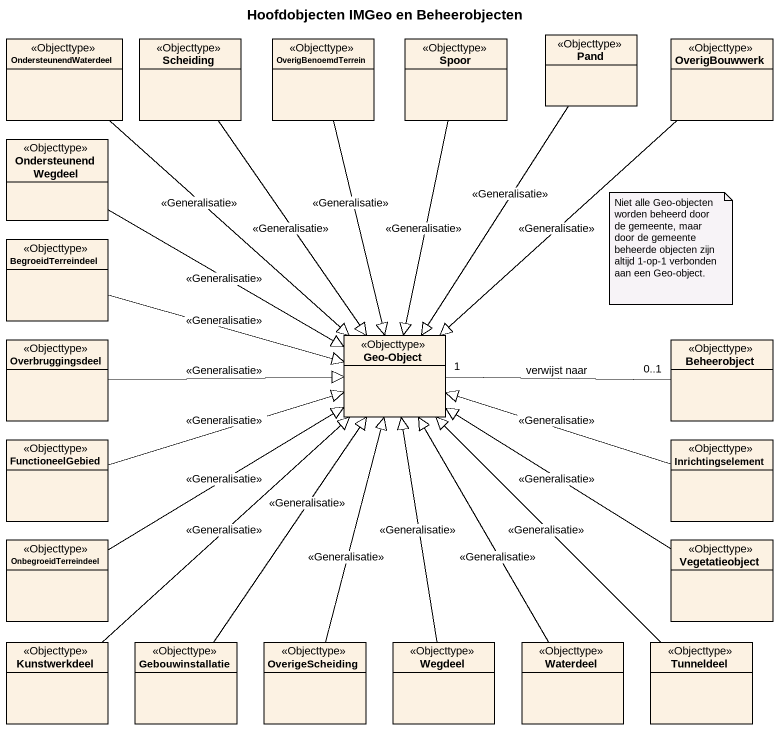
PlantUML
@startuml
title Hoofdobjecten IMGeo en Beheerobjecten
hide circle
hide empty members
class OndersteunendWaterdeel <<Objecttype>>
class Scheiding <<Objecttype>>
class OverigBenoemdTerrein <<Objecttype>>
class Spoor <<Objecttype>>
class Pand <<Objecttype>>
class OverigBouwwerk <<Objecttype>>
class OndersteunendWegdeel <<Objecttype>>
class BegroeidTerreindeel <<Objecttype>>
class Overbruggingsdeel <<Objecttype>>
class "Geo-Object" as Geo_Object <<Objecttype>>
class Beheerobject <<Objecttype>>
class FunctioneelGebied <<Objecttype>>
class Inrichtingselement <<Objecttype>>
class OnbegroeidTerreindeel <<Objecttype>>
class Vegetatieobject <<Objecttype>>
class Kunstwerkdeel <<Objecttype>>
class Gebouwinstallatie <<Objecttype>>
class OverigeScheiding <<Objecttype>>
class Wegdeel <<Objecttype>>
class Waterdeel <<Objecttype>>
class Tunneldeel <<Objecttype>>
OndersteunendWaterdeel --|> Geo_Object : <<Generalisatie>>
Scheiding --|> Geo_Object : <<Generalisatie>>
OverigBenoemdTerrein --|> Geo_Object : <<Generalisatie>>
Spoor --|> Geo_Object : <<Generalisatie>>
Pand --|> Geo_Object : <<Generalisatie>>
OverigBouwwerk --|> Geo_Object : <<Generalisatie>>
OndersteunendWegdeel -right-|> Geo_Object : <<Generalisatie>>
BegroeidTerreindeel -right-|> Geo_Object : <<Generalisatie>>
Overbruggingsdeel -right-|> Geo_Object : <<Generalisatie>>
Geo_Object "1" -right- "0..1" Beheerobject : verwijst naar
FunctioneelGebied -right-|> Geo_Object : <<Generalisatie>>
Inrichtingselement -left-|> Geo_Object : <<Generalisatie>>
OnbegroeidTerreindeel -up-|> Geo_Object : <<Generalisatie>>
Vegetatieobject -up-|> Geo_Object : <<Generalisatie>>
Kunstwerkdeel -up-|> Geo_Object : <<Generalisatie>>
Gebouwinstallatie -up-|> Geo_Object : <<Generalisatie>>
OverigeScheiding -up-|> Geo_Object : <<Generalisatie>>
Wegdeel -up-|> Geo_Object : <<Generalisatie>>
Waterdeel -up-|> Geo_Object : <<Generalisatie>>
Tunneldeel -up-|> Geo_Object : <<Generalisatie>>
note as N1
  Niet alle Geo-objecten worden beheerd door de gemeente, maar door de gemeente beheerde objecten zijn altijd 1-op-1 verbonden aan een Geo-object.
end note
@enduml
